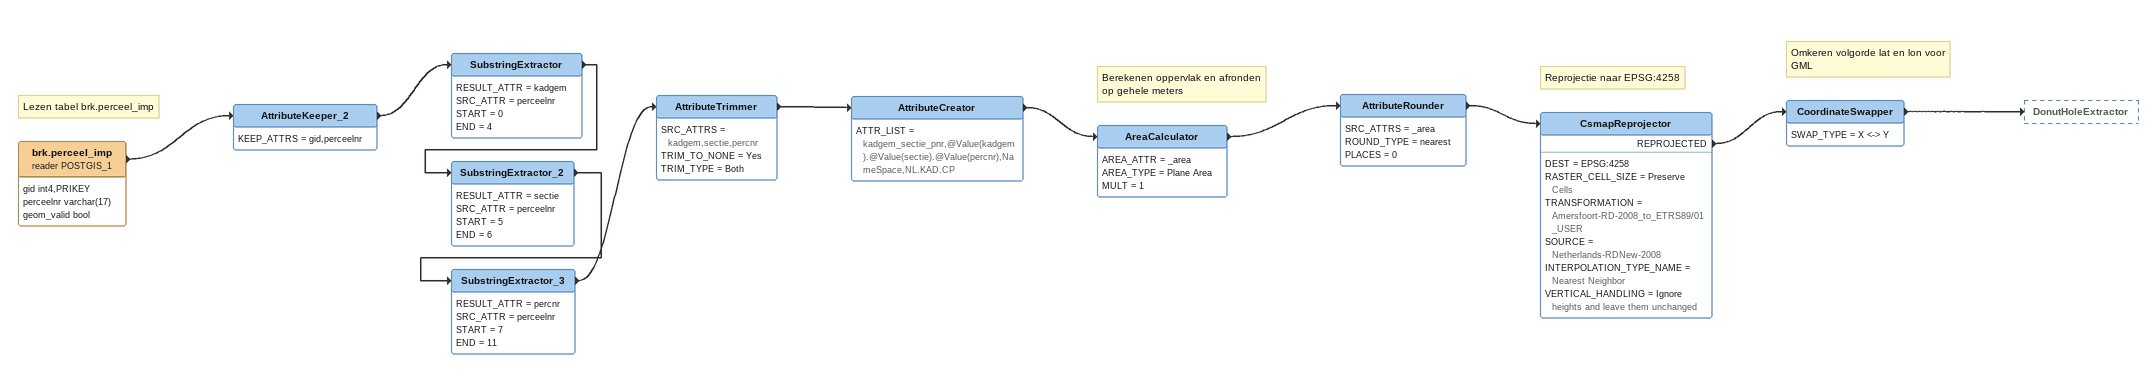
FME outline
Note: Lezen tabel brk.perceel_imp
brk.perceel_imp (reader POSTGIS_1)
    attributes: gid int4,PRIKEY, perceelnr varchar(17), geom_valid bool
    -> AttributeKeeper_2
AttributeKeeper_2
    KEEP_ATTRS = gid,perceelnr
    -> SubstringExtractor
SubstringExtractor
    RESULT_ATTR = kadgem
    SRC_ATTR = perceelnr
    START = 0
    END = 4
    -> SubstringExtractor_2
SubstringExtractor_2
    RESULT_ATTR = sectie
    SRC_ATTR = perceelnr
    START = 5
    END = 6
    -> SubstringExtractor_3
SubstringExtractor_3
    RESULT_ATTR = percnr
    SRC_ATTR = perceelnr
    START = 7
    END = 11
    -> AttributeTrimmer
AttributeTrimmer
    SRC_ATTRS = kadgem,sectie,percnr
    TRIM_TO_NONE = Yes
    TRIM_TYPE = Both
    -> AttributeCreator
AttributeCreator
    ATTR_LIST = kadgem_sectie_pnr,@Value(kadgem).@Value(sectie).@Value(percnr),NameSpace,NL.KAD.CP
    -> AreaCalculator
Note: Berekenen oppervlak en afronden op gehele meters
AreaCalculator
    AREA_ATTR = _area
    AREA_TYPE = Plane Area
    MULT = 1
    -> AttributeRounder
AttributeRounder
    SRC_ATTRS = _area
    ROUND_TYPE = nearest
    PLACES = 0
    -> CsmapReprojector
Note: Reprojectie naar EPSG:4258
CsmapReprojector
    DEST = EPSG:4258
    RASTER_CELL_SIZE = Preserve Cells
    TRANSFORMATION = Amersfoort-RD-2008_to_ETRS89/01_USER
    SOURCE = Netherlands-RDNew-2008
    INTERPOLATION_TYPE_NAME = Nearest Neighbor
    VERTICAL_HANDLING = Ignore heights and leave them unchanged
    REPROJECTED -> CoordinateSwapper
Note: Omkeren volgorde lat en lon voor GML
CoordinateSwapper
    SWAP_TYPE = X <-> Y
    -> DonutHoleExtractor
